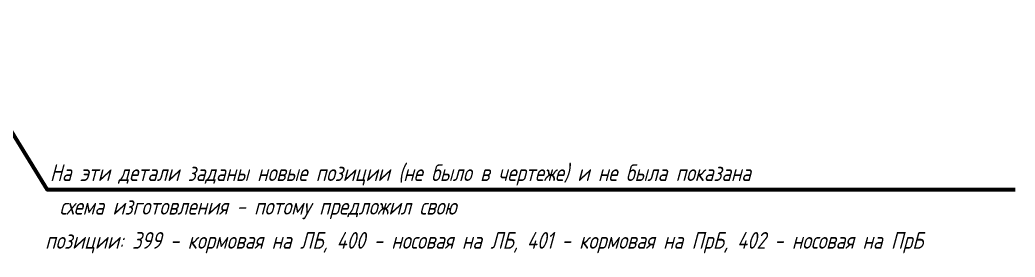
# Model space of a CAD drawing. Header units: millimetres. Extents: x -37166 to -34073, y -441 to 2979.
# Drawn here: x -34490.6 to -34073.4, y -59.9 to 39.5 of the extents above; entities that cross this region are included whole.
import ezdxf

# ---------------------------------------------------------------- set-up
doc = ezdxf.new("R2010")
doc.units = ezdxf.units.MM
doc.styles.add('ГОСТ', font='ГОСТ тип А.ttf', dxfattribs={"oblique": 15})

msp = doc.modelspace()

# ---------------------------------------------------------------- texts
at = {"layer": 'Defpoints', "color": 2, "lineweight": 60, "insert": (-34477.97, -29.953), "char_height": 7, "attachment_point": 7, "style": 'ГОСТ', "bg_fill": 2}
msp.add_mtext('На эти детали заданы новые позиции (не было в чертеже) и не была показана', dxfattribs=at)

# ---------------------------------------------------------------- next in the draw order: texts
at = {"layer": 'Defpoints', "color": 2, "lineweight": 60, "insert": (-34473.936, -44.035), "char_height": 7, "attachment_point": 7, "style": 'ГОСТ', "bg_fill": 2}
msp.add_mtext('схема изготовления - потому предложил свою', dxfattribs=at)

# ---------------------------------------------------------------- next in the draw order: linework, layer by layer
at = {"layer": 'Defpoints', "color": 2, "lineweight": 60}
msp.add_lwpolyline([(-34073.42, -31.712), (-34478.949, -31.712), (-34522.926, 39.487)], dxfattribs=at)

# ---------------------------------------------------------------- next in the draw order: texts
at = {"layer": 'Defpoints', "color": 2, "lineweight": 60, "insert": (-34479.976, -58.334), "char_height": 7, "attachment_point": 7, "style": 'ГОСТ', "bg_fill": 2}
msp.add_mtext('позиции: 399 - кормовая на ЛБ, 400 - носовая на ЛБ, 401 - кормовая на ПрБ, 402 - носовая на ПрБ', dxfattribs=at)

doc.saveas('drawing.dxf')
